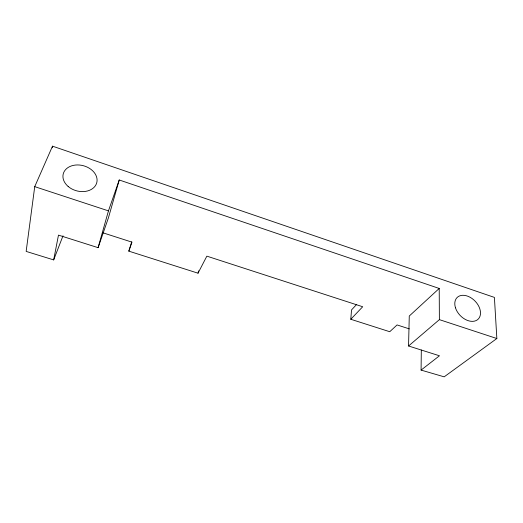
<?xml version="1.0" encoding="UTF-8"?>
<svg xmlns="http://www.w3.org/2000/svg" width="523" height="523" viewBox="0 0 523 523"><rect width="100%" height="100%" fill="white"/><g stroke="black" fill="none" stroke-linecap="round" stroke-linejoin="round"><path stroke-width="0.78" d="M63.002 235.808L53.673 259.905L26.15 251.406L34.734 186.646L52.509 146.165L494.405 297.41L496.85 338.525L444.177 376.835L421.08 370.094L421.316 350.011M421.08 370.094L439.464 355.777L408.555 345.991L409.267 316.029L439.215 288.454L119.231 179.984L108.457 210.874L98.095 247.667L58.478 235.121L53.673 259.905M409.293 328.875L397.068 324.933L389.746 331.719L350.789 319.272L351.534 309.917L356.372 304.719M52.261 147.774L52.509 146.165M131.744 241.829L128.821 251.145L198.027 273.189L198.577 270.855M119.231 179.984L108.438 217.777L98.095 247.667M128.821 251.145L131.959 242.142L102.528 232.676M198.027 273.189L206.853 256.146L362.7 306.746L350.789 319.272M408.555 345.991L439.385 319.638L439.215 288.454M34.734 186.646L108.457 210.874M439.385 319.638L496.85 338.525M68.14 186.45A17.331 13.01 14.8 0 0 96.585 183.305A17.331 13.01 14.8 0 0 75.305 165.065A17.331 13.01 14.8 0 0 68.14 186.45M455.481 307.812A15.102 10.355 46.1 0 0 477.336 319.867A15.102 10.355 46.1 0 0 470.131 297.299A15.102 10.355 46.1 0 0 455.481 307.812"/></g></svg>
